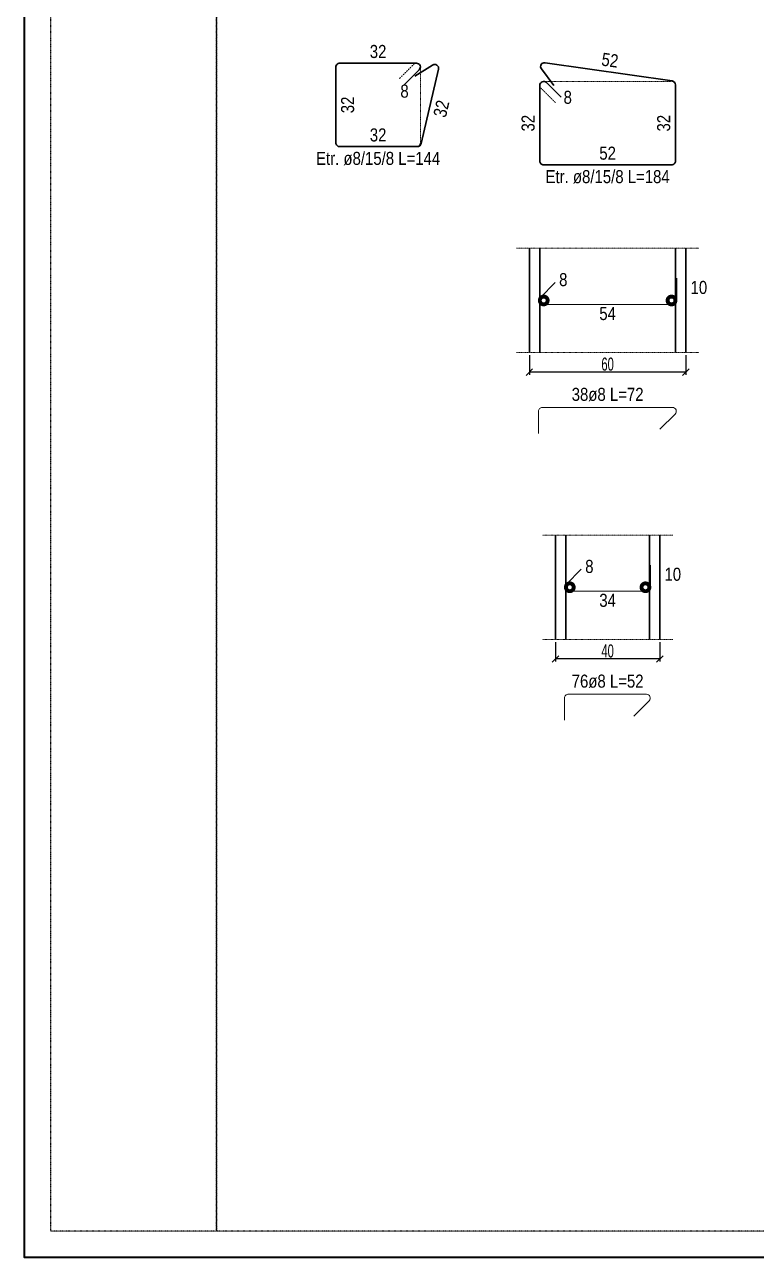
# Model space of a CAD drawing. Header units: millimetres. Extents: x -267 to 94375, y 6431 to 10838.
# Drawn here: x 46803 to 47364, y 8169 to 9114 of the extents above; entities that cross this region are included whole.
import ezdxf
from ezdxf.enums import TextEntityAlignment as Align

# ---------------------------------------------------------------- set-up
doc = ezdxf.new("R2010")
doc.units = ezdxf.units.MM
doc.header["$LTSCALE"] = 0.0001
doc.linetypes.add('DASHED', pattern=[19.05, 12.7, -6.35])
for name, color, linetype, lineweight in [('CIROZ (BEYKENT)', 140, 'Continuous', 20), ('D.GORUNUS (BEYKENT)', 253, 'DASHED', 20), ('DETAY ANTET (BEYKENT)', 5, 'Continuous', 40), ('DONATI (BEYKENT)', 4, 'Continuous', 35), ('DONATI YAZISI (BEYKENT)', 3, 'Continuous', 20), ('ETRIYE (BEYKENT)', 150, 'Continuous', 35), ('KESIT SINIRI (BEYKENT)', 241, 'DASHED', 20), ('KOLON (BEYKENT)', 3, 'Continuous', 30), ('OLCU (BEYKENT)', 14, 'Continuous', 20)]:
    doc.layers.add(name, color=color, linetype=linetype, lineweight=lineweight)
doc.styles.add('DONATI YAZISI (BEYKENT)', font='')
doc.styles.add('KLNOLC-25', font='bahnschrift light condensed', dxfattribs={"width": 0.75, "height": 10})
doc.styles.get('DONATI YAZISI (BEYKENT)').set_extended_font_data('Bahnschrift Light Condensed')
doc.dimstyles.new('KLNOLC-25', dxfattribs={"dimtxt": 10, "dimasz": 5, "dimexe": 2, "dimexo": 2, "dimgap": 1, "dimtad": 1, "dimdec": 1, "dimlfac": 0.5, "dimrnd": 0.5, "dimzin": 12, "dimdsep": 46, "dimtxsty": 'KLNOLC-25', "dimblk": 'OBLIQUE', "dimblk1": 'OBLIQUE', "dimblk2": 'OBLIQUE', "dimcen": 0, "dimclrt": 7, "dimadec": 0, "dimazin": 0, "dimtfac": 1, "dimtdec": 4, "dimtix": 1, "dimtmove": 2, "dimatfit": 3, "dimfxl": 1, "dimtzin": 0, "dimarcsym": 0})

# ---------------------------------------------------------------- blocks, each defined once
blk = doc.blocks.new('_Oblique')
at = {"color": 0, "linetype": 'ByBlock', "lineweight": -2}
blk.add_line((-0.5, -0.5), (0.5, 0.5), dxfattribs=at)
blk = doc.blocks.new('*D546')
at = {"layer": 'DEFPOINTS', "color": 0, "lineweight": -3, "transparency": 16777216}
for p in [(47190.02, 8862.64), (47310.02, 8862.64), (47190.02, 8847.64)]:
    blk.add_point(p, dxfattribs=at)
at = {"layer": 'OLCU (BEYKENT)', "color": 0, "lineweight": -2, "transparency": 16777216}
for p, q in [((47190.02, 8860.64), (47190.02, 8845.64)), ((47310.02, 8860.64), (47310.02, 8845.64)), ((47310.02, 8847.64), (47190.02, 8847.64))]:
    blk.add_line(p, q, dxfattribs=at)
at = {"layer": 'OLCU (BEYKENT)', "color": 0, "lineweight": -2, "transparency": 16777216, "xscale": 5, "yscale": 5, "zscale": 5, "rotation": 180}
blk.add_blockref('_Oblique', (47190.02, 8847.64), dxfattribs=at)
at = {"layer": 'OLCU (BEYKENT)', "color": 0, "lineweight": -2, "transparency": 16777216, "xscale": 5, "yscale": 5, "zscale": 5}
blk.add_blockref('_Oblique', (47310.02, 8847.64), dxfattribs=at)
at = {"layer": 'OLCU (BEYKENT)', "color": 7, "transparency": 16777216, "insert": (47250.02, 8853.74), "char_height": 10, "attachment_point": 5, "style": 'KLNOLC-25'}
blk.add_mtext('60', dxfattribs=at)
blk = doc.blocks.new('*D547')
at = {"layer": 'DEFPOINTS', "color": 0, "lineweight": -3, "transparency": 16777216}
for p in [(47210.02, 8642.64), (47290.02, 8642.64), (47210.02, 8627.64)]:
    blk.add_point(p, dxfattribs=at)
at = {"layer": 'OLCU (BEYKENT)', "color": 0, "lineweight": -2, "transparency": 16777216}
for p, q in [((47210.02, 8640.64), (47210.02, 8625.64)), ((47290.02, 8640.64), (47290.02, 8625.64)), ((47290.02, 8627.64), (47210.02, 8627.64))]:
    blk.add_line(p, q, dxfattribs=at)
at = {"layer": 'OLCU (BEYKENT)', "color": 0, "lineweight": -2, "transparency": 16777216, "xscale": 5, "yscale": 5, "zscale": 5, "rotation": 180}
blk.add_blockref('_Oblique', (47210.02, 8627.64), dxfattribs=at)
at = {"layer": 'OLCU (BEYKENT)', "color": 0, "lineweight": -2, "transparency": 16777216, "xscale": 5, "yscale": 5, "zscale": 5}
blk.add_blockref('_Oblique', (47290.02, 8627.64), dxfattribs=at)
at = {"layer": 'OLCU (BEYKENT)', "color": 7, "transparency": 16777216, "insert": (47250.02, 8633.74), "char_height": 10, "attachment_point": 5, "style": 'KLNOLC-25'}
blk.add_mtext('40', dxfattribs=at)

msp = doc.modelspace()

# ---------------------------------------------------------------- linework, layer by layer
at = {"layer": 'CIROZ (BEYKENT)'}
for points in [[(47209.86, 8916.43), (47198.19, 8904.76, 0.668179), (47200.31, 8899.64), (47300.02, 8899.64, 0.414214), (47303.02, 8902.64), (47303.02, 8919.64)], [(47290.18, 8803.85), (47301.85, 8815.52, 0.668179), (47299.73, 8820.64), (47200.02, 8820.64, 0.414214), (47197.02, 8817.64), (47197.02, 8800.64)], [(47229.86, 8696.43), (47218.19, 8684.76, 0.668179), (47220.31, 8679.64), (47280.02, 8679.64, 0.414214), (47283.02, 8682.64), (47283.02, 8699.64)], [(47270.18, 8583.85), (47281.85, 8595.52, 0.668179), (47279.73, 8600.64), (47220.02, 8600.64, 0.414214), (47217.02, 8597.64), (47217.02, 8580.64)]]:
    msp.add_lwpolyline(points, format="xyb", dxfattribs=at)
at = {"layer": 'D.GORUNUS (BEYKENT)', "ltscale": 0.5}
for points in [[(47102.42, 9020.64), (47103.42, 9020.64, 0.414214), (47106.42, 9023.64), (47106.42, 9081.64), (47106.42, 9081.66, 0.668179), (47101.3, 9083.79), (47090, 9072.49)], [(47302.02, 9066.64), (47302.02, 9067.64, 0.414214), (47299.02, 9070.64), (47201.02, 9070.64), (47200.99, 9070.64, 0.668179), (47198.87, 9065.52), (47210.17, 9054.22)]]:
    msp.add_lwpolyline(points, format="xyb", dxfattribs=at)
at = {"layer": 'DETAY ANTET (BEYKENT)'}
msp.add_lwpolyline([(46802.96, 9588.64), (48017.52, 9588.64), (48017.52, 8168.64), (46802.96, 8168.64), (46802.96, 9588.64)], close=True, dxfattribs=at)
at = {"layer": 'DETAY ANTET (BEYKENT)', "color": 7, "linetype": 'DASHED', "lineweight": -3, "ltscale": 2}
for points in [[(46822.96, 9568.64), (47997.52, 9568.64), (47997.52, 8188.64), (46822.96, 8188.64)], [(46950.02, 9568.64), (46950.02, 8188.64)]]:
    msp.add_lwpolyline(points, close=True, dxfattribs=at)
at = {"layer": 'DONATI (BEYKENT)'}
for p, q in [((47198.02, 8862.64), (47198.02, 8942.64)), ((47302.02, 8862.64), (47302.02, 8942.64)), ((47218.02, 8642.64), (47218.02, 8722.64)), ((47282.02, 8642.64), (47282.02, 8722.64))]:
    msp.add_line(p, q, dxfattribs=at)
at = {"layer": 'DONATI (BEYKENT)', "const_width": 6}
for points in [[(47199.52, 8902.64, 1), (47202.52, 8902.64, 1)], [(47297.52, 8902.64, 1), (47300.52, 8902.64, 1)], [(47219.52, 8682.64, 1), (47222.52, 8682.64, 1)], [(47277.52, 8682.64, 1), (47280.52, 8682.64, 1)]]:
    msp.add_lwpolyline(points, format="xyb", close=True, dxfattribs=at)
at = {"layer": 'ETRIYE (BEYKENT)'}
for points in [[(47094.27, 9068.22), (47105.57, 9079.52, 0.668179), (47103.45, 9084.64), (47044.62, 9084.64, 0.414214), (47041.62, 9081.64), (47041.62, 9023.64, 0.414214), (47044.62, 9020.64), (47104.04, 9020.64, 0.348283), (47106.96, 9022.95), (47120.33, 9080, 0.668179), (47115.83, 9083.24), (47102.21, 9074.79)], [(47214.44, 9058.49), (47203.14, 9069.79, 0.668179), (47198.02, 9067.66), (47198.02, 9009.64, 0.414214), (47201.02, 9006.64), (47299.02, 9006.64, 0.414214), (47302.02, 9009.64), (47302.02, 9068.04, 0.372854), (47299.45, 9071.01), (47202.08, 9085.05, 0.668179), (47199.25, 9080.29), (47208.85, 9067.45)]]:
    msp.add_lwpolyline(points, format="xyb", dxfattribs=at)
at = {"layer": 'KESIT SINIRI (BEYKENT)'}
for p, q in [((47180.02, 8942.64), (47320.02, 8942.64)), ((47180.02, 8862.64), (47320.02, 8862.64)), ((47200.02, 8722.64), (47300.02, 8722.64)), ((47200.02, 8642.64), (47300.02, 8642.64))]:
    msp.add_line(p, q, dxfattribs=at)
at = {"layer": 'KOLON (BEYKENT)'}
for p, q in [((47190.02, 8862.64), (47190.02, 8942.64)), ((47310.02, 8862.64), (47310.02, 8942.64)), ((47210.02, 8642.64), (47210.02, 8722.64)), ((47290.02, 8642.64), (47290.02, 8722.64))]:
    msp.add_line(p, q, dxfattribs=at)

# ---------------------------------------------------------------- texts
at = {"layer": 'DONATI YAZISI (BEYKENT)', "style": 'DONATI YAZISI (BEYKENT)'}
for s, p in [('32', (47074.02, 9093.64)), ('8', (47094.27, 9063.22)), ('8', (47219.44, 9058.49)), ('32', (47074.02, 9029.64)), ('Etr. ø8/15/8 L=144', (47074.02, 9011.64)), ('52', (47250.02, 9015.64)), ('Etr. ø8/15/8 L=184', (47250.02, 8997.64)), ('8', (47216.02, 8918.64)), ('10', (47320.02, 8912.64)), ('54', (47250.02, 8892.64)), ('38ø8 L=72', (47250.02, 8830.64)), ('8', (47236.02, 8698.64)), ('10', (47300.02, 8692.64)), ('34', (47250.02, 8672.64)), ('76ø8 L=52', (47250.02, 8610.64))]:
    msp.add_text(s, height=10, dxfattribs=at).set_placement(p, align=Align.MIDDLE_CENTER)
for s, rotation, p in [('52', 352, (47251.84, 9086.97)), ('32', 90, (47050.62, 9052.64)), ('32', 77, (47122.48, 9049.74)), ('32', 90, (47189.02, 9038.64)), ('32', 90, (47293.02, 9038.64))]:
    msp.add_text(s, height=10, rotation=rotation, dxfattribs=at).set_placement(p, align=Align.MIDDLE_CENTER)

# ---------------------------------------------------------------- dimensions: what is measured, and where the dimension line sits
at = {"layer": 'OLCU (BEYKENT)'}
for base, p1, p2, picture, middle in [((47190.02, 8847.64), (47310.02, 8862.64), (47190.02, 8862.64), '*D546', (47250.02, 8853.74)), ((47210.02, 8627.64), (47290.02, 8642.64), (47210.02, 8642.64), '*D547', (47250.02, 8633.74))]:
    dim = msp.add_linear_dim(base=base, p1=p1, p2=p2, dimstyle='KLNOLC-25', dxfattribs=at)
    dim.commit()
    dim.dimension.update_dxf_attribs({"geometry": picture, "text_midpoint": middle})

doc.saveas('drawing.dxf')
